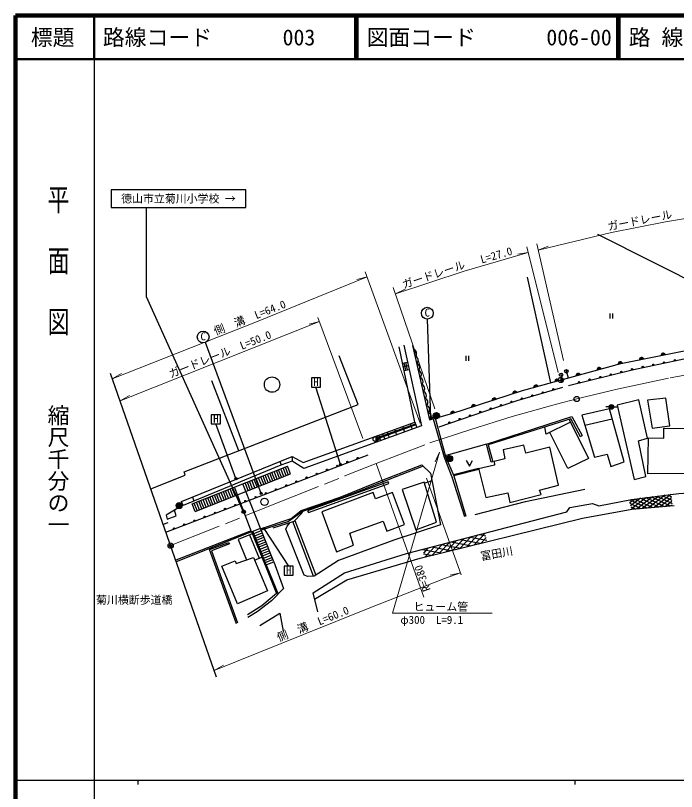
# Model space of a CAD drawing. Units: millimetres at full size, sheet at 1:1000; details may follow other scales. Extents: x 40000 to 680000, y 20000 to 380000.
# Drawn here: x 40000 to 191305, y 202409 to 380000 of the extents above; entities that cross this region are included whole.
import ezdxf
from ezdxf.enums import TextEntityAlignment as Align

# ---------------------------------------------------------------- set-up
doc = ezdxf.new("R2010")
doc.units = ezdxf.units.MM
doc.header["$LTSCALE"] = 1000
doc.header["$PDMODE"] = 32
doc.header["$PDSIZE"] = 500
doc.linetypes.add('CHAIN', pattern=[18.5, 12, -1.5, 3.5, -1.5])
for name, color, linetype, lineweight in [('M-BGD', 7, 'Continuous', 25), ('M-BGD-EXST', 7, 'Continuous', 25), ('M-BMK', 2, 'CHAIN', 13), ('M-BMK-OTRS', 5, 'Continuous', 25), ('M-BMK-SRVR', 3, 'Continuous', 25), ('M-STR-HTXT', 7, 'Continuous', 13), ('M-STR-STRC', 7, 'Continuous', 25), ('M-STR-STRD', 8, 'Continuous', 25), ('M-TTL', 2, 'Continuous', 140), ('M-TTL-BAND', 7, 'Continuous', 25), ('M-TTL-LINE', 7, 'Continuous', 50)]:
    doc.layers.add(name, color=color, linetype=linetype, lineweight=lineweight)
for name, color, linetype in [('M-BMK-HTXT', 7, 'Continuous'), ('M-OTRS', 6, 'Continuous'), ('M-TTL-TXT', 7, 'Continuous')]:
    doc.layers.add(name, color=color, linetype=linetype)
doc.styles.add('@ＭＳ ゴシック', font='')
doc.styles.add('ＭＳ ゴシック', font='')
doc.styles.get('@ＭＳ ゴシック').set_extended_font_data('@MS Gothic')
doc.styles.get('ＭＳ ゴシック').set_extended_font_data('MS Gothic')

msp = doc.modelspace()

# ---------------------------------------------------------------- hatches: boundary and pattern name
at = {"layer": 'M-BGD'}
for points in [[(188707, 302391, 0.82183), (187735, 302199)], [(178889, 300486, 0.82183), (177934, 300221)], [(183801, 301426, 0.82183), (182829, 301235)], [(174071, 299152, 0.82183), (173116, 298887)], [(164433, 296484, 0.82183), (163478, 296220)], [(164820, 295991, 0.41421), (165420, 296591, 0.41421), (164820, 297191)], [(169252, 297818, 0.82183), (168297, 297553)], [(159614, 295150, 0.82183), (158659, 294886)], [(154812, 293761, 0.82183), (153869, 293456)], [(150055, 292220, 0.82183), (149113, 291914)], [(145299, 290678, 0.82183), (144356, 290373)], [(175849, 290422, 1), (176949, 290422, 1)], [(135637, 288454, 1), (137037, 288407, 1)], [(140551, 289110, 0.82183), (139597, 288843)], [(122456, 282462, 0.41421), (123056, 283062, 0.41421), (122456, 283662)], [(138667, 278617, 1), (140066, 278570, 1)], [(76760, 267866, 1), (78159, 267820, 1)]]:
    msp.add_hatch(color=256, dxfattribs=at).paths.add_polyline_path(points)
at = {"layer": 'M-BGD-EXST'}
for points in [[(134877, 287831, 0.41421), (135216, 287731, 0.41421), (135316, 288070, 1)], [(114183, 277105, 0.41421), (114522, 277005, 0.41421), (114622, 277345, 1)], [(90233, 273890, 0.41421), (90572, 273790, 0.41421), (90672, 274130, 1)], [(96009, 270502, 0.41421), (96348, 270402, 0.41421), (96448, 270741, 1)], [(96617, 262448, 0.41421), (96956, 262348, 0.41421), (97056, 262687, 1)]]:
    msp.add_hatch(color=256, dxfattribs=at).paths.add_polyline_path(points)
at = {"layer": 'M-STR-STRC'}
msp.add_hatch(color=256, dxfattribs=at).paths.add_polyline_path([(92563, 266657, 0.41421), (92011, 266780, 0.41421), (91888, 266227, 1)])

# ---------------------------------------------------------------- linework, layer by layer
at = {"layer": 'M-BGD'}
for p, q in [((162551, 295963), (157220, 320109)), ((176018, 311783), (176018, 310665)), ((176684, 311783), (176684, 310665)), ((130851, 304472), (134782, 287492)), ((143060, 302125), (143060, 301007)), ((143727, 302125), (143727, 301007)), ((187735, 302199), (188707, 302391)), ((128587, 300433), (129742, 300688)), ((128919, 300506), (129296, 298797)), ((129298, 300590), (129675, 298881)), ((177934, 300221), (178889, 300486)), ((182829, 301235), (183801, 301426)), ((128754, 299635), (129918, 299891)), ((128946, 298720), (130119, 298979)), ((166010, 298956), (166488, 297053)), ((173116, 298887), (174071, 299152)), ((164777, 298153), (165136, 296678)), ((164820, 297191), (164820, 295991)), ((168297, 297553), (169252, 297818)), ((91102, 280387), (84944, 296430)), ((158659, 294886), (159614, 295150)), ((163478, 296220), (164433, 296484)), ((153869, 293456), (154812, 293761)), ((149113, 291914), (150055, 292220)), ((144356, 290373), (145299, 290678)), ((175849, 290422), (175099, 290422)), ((176949, 290422), (177699, 290422)), ((135637, 287732), (138119, 278956)), ((136089, 287859), (138461, 279064)), ((139597, 288843), (140551, 289110)), ((123225, 283550), (131561, 286553)), ((131646, 286317), (123312, 283307)), ((130369, 286568), (130823, 285308)), ((131418, 286948), (131873, 285687)), ((170337, 286258), (176614, 287660)), ((124034, 284275), (124532, 283041)), ((125094, 284659), (125546, 283407)), ((126771, 285266), (127223, 284011)), ((128553, 285911), (129006, 284654)), ((122456, 283662), (122456, 282462)), ((123087, 283932), (123537, 282683)), ((147839, 281918), (138064, 279152)), ((74442, 261725), (120697, 279480)), ((103329, 279079), (103331, 277970)), ((100512, 277935), (100842, 277133)), ((133583, 272988), (135347, 273586)), ((187227, 270025), (183559, 267219)), ((188618, 270199), (184866, 267329)), ((190009, 270374), (186172, 267438)), ((186802, 269972), (190296, 268303)), ((188051, 270128), (190230, 269087)), ((189311, 270286), (190165, 269866)), ((80477, 269804), (80853, 268893)), ((180577, 268520), (181804, 269346)), ((180604, 269166), (184513, 267299)), ((180612, 268409), (183171, 267187)), ((183053, 269503), (180807, 267784)), ((184444, 269677), (181031, 267065)), ((181804, 269346), (185854, 267411)), ((185836, 269851), (182252, 267110)), ((183053, 269503), (187196, 267524)), ((184303, 269659), (188537, 267636)), ((185552, 269816), (189879, 267749)), ((190186, 269618), (187479, 267548)), ((190256, 268782), (188786, 267657)), ((180888, 267524), (181830, 267074)), ((190326, 267945), (190092, 267767)), ((74876, 263862), (73824, 263494)), ((108222, 251690), (103472, 264171)), ((103945, 264448), (108743, 251934)), ((93908, 262072), (76680, 255325)), ((94007, 261805), (76794, 254999)), ((93553, 261125), (95751, 255780)), ((145846, 261116), (143371, 258487)), ((147473, 261539), (144969, 258879)), ((146218, 261212), (147648, 260940)), ((139337, 259423), (136978, 256918)), ((140964, 259846), (138576, 257310)), ((139687, 259514), (144114, 258669)), ((142591, 260269), (140174, 257703)), ((144219, 260692), (141772, 258095)), ((141864, 260080), (146364, 259222)), ((144041, 260646), (147901, 259910)), ((147749, 260527), (146567, 259271)), ((133155, 257815), (137363, 257013)), ((134455, 258154), (133358, 256988)), ((136083, 258577), (133782, 256134)), ((135332, 258382), (139613, 257565)), ((137710, 259000), (135380, 256526)), ((137509, 258948), (141863, 258117)), ((94711, 255352), (96380, 256039)), ((133408, 256786), (135113, 256460)), ((97381, 254283), (100111, 247580))]:
    msp.add_line(p, q, dxfattribs=at)
for points in [[(217061, 307152), (212849, 309573), (198348, 317271), (173331, 329906)], [(134782, 287492), (139871, 288920), (156071, 294169), (178567, 300396), (196096, 303844), (217541, 307228)], [(166601, 295331), (181197, 298907), (195538, 301931), (204338, 303447), (213424, 304961), (223310, 306566)], [(100731, 277087), (78341, 267857), (77983, 268792), (103329, 279079), (105811, 277677), (131418, 286948), (127800, 304181)], [(128891, 304549), (132964, 286080), (105997, 276362), (103331, 277970), (100731, 277087)], [(70951, 271712), (78861, 274821), (78642, 275575), (118454, 290948), (114051, 302079)], [(136998, 285869), (147221, 289400), (154820, 291859), (165288, 294932)], [(167063, 286906), (161460, 284167), (161153, 285791)], [(166749, 287533), (171197, 278635), (166459, 276299), (162334, 284594)], [(146061, 276067), (147672, 269697), (152672, 270749), (153150, 268525), (160303, 270366), (159944, 271394), (164298, 272494), (162289, 281179), (156787, 279864), (156333, 281705), (151668, 280629), (152003, 278573), (149587, 277952), (149635, 277091), (146015, 276254)], [(138119, 278956), (139876, 274405), (142756, 265333)], [(138461, 279064), (140341, 274650), (143082, 265439)], [(96102, 262557), (103111, 264900), (105369, 266724), (114339, 269779), (122384, 273073), (132978, 277179)], [(132978, 277179), (135031, 275251), (137265, 263466), (126575, 259927), (113956, 255262), (108375, 251698), (106939, 251624), (106078, 251922), (101843, 262480), (102149, 263137), (102842, 263970)], [(143174, 278185), (143890, 276890), (144606, 278185)], [(133332, 276847), (114785, 269629), (105692, 266461), (102499, 264224), (96227, 262240)], [(140223, 274927), (145968, 276441), (146061, 276067), (140341, 274650)], [(109196, 243554), (108112, 247885), (115314, 252488), (129527, 256872), (166237, 266418), (166907, 267371), (172042, 268311), (173546, 267807), (181045, 269251), (191817, 270600), (203952, 271456)], [(145223, 265814), (156721, 268796), (170325, 271571)], [(78316, 267922), (74467, 265619), (74743, 264730), (76798, 265481), (76391, 266771)], [(98987, 262742), (103770, 264266), (105502, 266060), (105739, 266477)], [(108478, 246423), (115850, 250810), (132597, 255843), (169817, 264978), (181049, 267009), (190783, 267825)], [(94185, 261375), (90964, 260099), (92900, 255436)], [(90590, 240794), (84378, 257764), (88825, 259379)], [(88825, 259379), (88958, 259076), (84863, 257518), (90816, 241033)], [(97141, 254188), (99709, 247702), (96354, 244885), (93070, 242857)], [(99102, 254962), (101380, 248895), (98607, 246021), (95330, 243507), (93158, 242243)], [(95956, 240399), (100533, 243219), (101296, 239122)]]:
    msp.add_lwpolyline(points, dxfattribs=at)
for points in [[(177757, 290802), (181624, 273832), (184310, 274503), (182574, 282696), (184681, 283297), (182712, 292032)], [(184693, 291977), (185731, 285588), (189807, 286114), (188875, 292461)], [(169643, 288550), (172566, 278897), (175406, 279590), (176294, 276816), (179327, 277849), (175971, 289983)], [(149271, 277870), (148893, 277755), (147839, 281918), (167383, 288224), (169678, 283849), (169340, 283575), (167154, 287659), (148206, 281762)], [(184885, 283345), (188423, 283284), (188386, 285551), (198830, 285433), (198848, 279063), (199719, 279012), (199582, 275173), (184780, 275087)], [(107053, 266239), (125446, 272886), (125269, 273297), (106847, 266612)], [(133509, 273222), (128518, 271559), (131643, 262296), (136405, 264068)], [(110089, 266406), (113482, 257270), (117341, 258761), (116542, 261548), (124127, 264308), (124986, 261973), (129041, 263480), (126282, 270823), (122394, 269377), (121866, 270838)], [(90525, 254586), (94441, 255987), (97710, 248300), (90844, 245352), (87266, 253949), (90308, 255231)]]:
    msp.add_lwpolyline(points, close=True, dxfattribs=at)
for centre, radius in [((186027, 300079), 150), ((188473, 300594), 150), ((190919, 301110), 150), ((166108, 298568), 400), ((178706, 298451), 150), ((181135, 299046), 150), ((183581, 299563), 150), ((98719, 295527), 1760), ((164820, 296591), 600), ((164874, 297765), 400), ((171422, 296667), 150), ((173850, 297261), 150), ((176278, 297856), 150), ((168994, 296072), 150), ((158319, 293043), 150), ((160717, 293747), 150), ((163116, 294451), 150), ((153532, 291600), 150), ((155920, 292338), 150), ((148775, 290060), 150), ((151153, 290830), 150), ((176399, 290422), 550), ((136337, 288430), 700), ((141675, 287643), 150), ((144038, 288459), 150), ((146401, 289276), 150), ((139312, 286827), 150), ((122456, 283062), 600), ((118309, 278724), 150), ((139366, 278594), 700), ((113641, 276932), 150), ((115975, 277828), 150), ((108973, 275140), 150), ((111307, 276036), 150), ((104305, 273349), 150), ((106639, 274245), 150), ((101971, 272453), 150), ((97303, 270661), 150), ((99637, 271557), 150), ((77459, 267843), 700), ((92635, 268869), 150), ((94969, 269765), 150), ((97000, 268699), 833), ((87967, 267078), 150), ((90301, 267973), 150), ((83299, 265286), 150), ((85633, 266182), 150), ((78632, 263494), 150), ((80965, 264390), 150), ((76298, 262598), 150)]:
    msp.add_circle(centre, radius, dxfattribs=at)
for centre, radius, start, end in [((130927, 302691), 886, 304.75283, 81.32097), ((131299, 301083), 886, 304.75283, 81.32097), ((188240, 302199), 505, 22.29726, 179.95545), ((131671, 299476), 886, 304.75283, 81.32097), ((178438, 300259), 505, 26.64366, 184.30185), ((183334, 301234), 505, 22.29726, 179.95545), ((132043, 297868), 886, 304.75283, 81.32097), ((173619, 298925), 505, 26.64366, 184.30185), ((132415, 296261), 886, 304.75283, 81.32097), ((163982, 296257), 505, 26.64366, 184.30185), ((168800, 297591), 505, 26.64366, 184.30185), ((132788, 294654), 886, 304.75283, 81.32097), ((159163, 294924), 505, 26.64366, 184.30185), ((133160, 293046), 886, 304.75283, 81.32097), ((154371, 293515), 505, 29.12622, 186.78441), ((133532, 291439), 886, 304.75283, 81.32097), ((149614, 291974), 505, 29.12622, 186.78441), ((133904, 289831), 886, 304.75283, 81.32097), ((144858, 290433), 505, 29.12622, 186.78441), ((134276, 288224), 886, 304.75283, 81.32097), ((140100, 288882), 505, 26.83631, 184.4945)]:
    msp.add_arc(centre, radius, start, end, dxfattribs=at)
at = {"layer": 'M-BGD-EXST'}
for p, q in [((135096, 287950), (134275, 310515)), ((96228, 270621), (83458, 305177)), ((109819, 297057), (107719, 297057)), ((107719, 297057), (107719, 294957)), ((109819, 294957), (109819, 297057)), ((107719, 294957), (109819, 294957)), ((114403, 277225), (108769, 294957)), ((86898, 288647), (84798, 288647)), ((84798, 288647), (84798, 286547)), ((86898, 286547), (86898, 288647)), ((84798, 286547), (86898, 286547)), ((90452, 274010), (85848, 286547)), ((96837, 262567), (102517, 253995)), ((103567, 253995), (101467, 253995)), ((101467, 253995), (101467, 251895)), ((103567, 251895), (103567, 253995)), ((101467, 251895), (103567, 251895))]:
    msp.add_line(p, q, dxfattribs=at)
for centre, radius in [((134251, 311865), 1350), ((82952, 306428), 1350), ((135096, 287950), 250), ((114403, 277225), 250), ((90452, 274010), 250), ((96228, 270621), 250), ((96837, 262567), 250)]:
    msp.add_circle(centre, radius, dxfattribs=at)
at = {"layer": 'M-BMK'}
msp.add_lwpolyline([(75507, 258679), (98219, 267753), (115411, 274615), (122522, 277441), (134873, 282172), (144231, 285283), (153722, 288255), (163855, 291027), (168463, 292241), (177732, 294517), (189857, 297078), (200830, 299108), (211567, 300642), (223063, 301990), (236907, 303086), (255522, 303814), (267632, 304025), (280439, 303554), (295830, 302378), (305976, 301159), (323854, 299158), (350488, 296104), (366940, 294183)], dxfattribs=at)
at = {"layer": 'M-BMK-OTRS'}
msp.add_line((86021, 228607), (61736, 298069), dxfattribs=at)
at = {"layer": 'M-BMK-SRVR'}
for centre in [(168463, 292241), (75507, 258679)]:
    msp.add_circle(centre, 600, dxfattribs=at)
at = {"layer": 'M-OTRS'}
msp.add_point((75507, 258679), dxfattribs=at)
at = {"layer": 'M-STR-HTXT'}
for p, q in [((164229, 298309), (157059, 327066)), ((165443, 301063), (159340, 327727)), ((159660, 326330), (161945, 327228)), ((157386, 325751), (154956, 325402)), ((120477, 320179), (118096, 319581)), ((132661, 286721), (120054, 321342)), ((135956, 290009), (126467, 317775)), ((126982, 316269), (129181, 317360)), ((119468, 283207), (109233, 310859)), ((109572, 309943), (63924, 291811)), ((109572, 309943), (107186, 309363)), ((62156, 296866), (64292, 298077)), ((63924, 291811), (66057, 293026)), ((137072, 280068), (136059, 277831)), ((133457, 246848), (122522, 277441)), ((142041, 251963), (134056, 274149)), ((141872, 252435), (139468, 251933)), ((85495, 230113), (87622, 231338))]:
    msp.add_line(p, q, dxfattribs=at)
for points in [[(159660, 326330), (176448, 330347), (188819, 332780), (200298, 334652), (212861, 336350), (221069, 337296)], [(126982, 316269), (142708, 321495), (157386, 325751)], [(62156, 296866), (95182, 309914), (120477, 320179)], [(149090, 243207), (126263, 243231), (137072, 280068)], [(85495, 230113), (105894, 238328), (121080, 244409), (138235, 251126), (141872, 252435)]]:
    msp.add_lwpolyline(points, dxfattribs=at)
at = {"layer": 'M-STR-STRC'}
for p, q in [((92720, 340120), (61869, 340120)), ((61869, 340120), (61869, 336053)), ((92720, 336053), (92720, 340120)), ((61869, 336053), (92720, 336053))]:
    msp.add_line(p, q, dxfattribs=at)
msp.add_lwpolyline([(92226, 266442), (69990, 315622), (69990, 336053)], dxfattribs=at)
msp.add_circle((92226, 266442), 400, dxfattribs=at)
at = {"layer": 'M-STR-STRD'}
for p, q in [((80413, 268218), (102281, 276856)), ((99380, 273721), (98700, 275441)), ((99891, 273923), (99212, 275643)), ((100403, 274125), (99723, 275845)), ((100914, 274327), (100235, 276047)), ((101426, 274529), (100746, 276250)), ((101937, 274731), (101258, 276452)), ((102449, 274933), (101769, 276654)), ((102961, 275135), (102281, 276856)), ((81093, 266497), (102961, 275135)), ((94776, 271902), (94096, 273623)), ((95288, 272104), (94608, 273825)), ((95799, 272306), (95119, 274027)), ((96311, 272508), (95631, 274229)), ((96822, 272710), (96142, 274431)), ((97334, 272912), (96654, 274633)), ((97845, 273114), (97166, 274835)), ((98357, 273317), (97677, 275037)), ((98868, 273519), (98189, 275239)), ((90301, 270134), (89621, 271855)), ((90812, 270336), (90133, 272057)), ((99102, 254962), (92050, 272814)), ((93241, 271296), (92562, 273016)), ((93753, 271498), (93073, 273219)), ((94264, 271700), (93585, 273421)), ((85697, 268316), (85017, 270036)), ((86208, 268518), (85529, 270238)), ((86720, 268720), (86040, 270440)), ((87231, 268922), (86552, 270642)), ((87743, 269124), (87063, 270844)), ((88255, 269326), (87575, 271047)), ((88766, 269528), (88086, 271249)), ((89278, 269730), (88598, 271451)), ((89789, 269932), (89109, 271653)), ((94002, 261818), (90816, 270338)), ((81093, 266497), (80413, 268218)), ((81605, 266699), (80925, 268420)), ((82116, 266901), (81436, 268622)), ((82628, 267103), (81948, 268824)), ((83139, 267305), (82459, 269026)), ((83651, 267507), (82971, 269228)), ((84162, 267709), (83483, 269430)), ((84674, 267911), (83994, 269632)), ((85185, 268114), (84506, 269834)), ((94002, 261818), (96071, 262635)), ((94002, 261818), (97141, 254188)), ((97381, 254283), (94350, 261956)), ((94553, 261444), (96273, 262124)), ((94755, 260933), (96475, 261612)), ((94957, 260421), (96677, 261101)), ((95159, 259910), (96879, 260589)), ((95361, 259398), (97081, 260078)), ((95563, 258887), (97283, 259566)), ((95765, 258375), (97486, 259055)), ((95967, 257863), (97688, 258543)), ((96169, 257352), (97890, 258032)), ((96371, 256840), (98092, 257520)), ((96573, 256329), (98294, 257009)), ((96775, 255817), (98496, 256497)), ((96977, 255306), (98698, 255985)), ((97141, 254188), (99102, 254962)), ((97179, 254794), (98900, 255474))]:
    msp.add_line(p, q, dxfattribs=at)
at = {"layer": 'M-TTL'}
for p, q in [((40000, 380000), (40000, 20000)), ((680000, 380000), (40000, 380000))]:
    msp.add_line(p, q, dxfattribs=at)
at = {"layer": 'M-TTL-BAND'}
for p, q in [((58000, 370000), (58000, 20000)), ((40000, 205000), (579000, 205000)), ((68000, 205000), (68000, 204000)), ((168000, 205000), (168000, 204000))]:
    msp.add_line(p, q, dxfattribs=at)
at = {"layer": 'M-TTL-LINE'}
for p, q in [((58000, 380000), (58000, 370000)), ((117750, 380000), (117750, 370000)), ((118250, 380000), (118250, 370000)), ((177750, 380000), (177750, 370000)), ((178250, 380000), (178250, 370000)), ((40000, 370000), (680000, 370000))]:
    msp.add_line(p, q, dxfattribs=at)

# ---------------------------------------------------------------- texts
at = {"layer": 'M-BGD-EXST', "style": 'ＭＳ ゴシック'}
for p in [(133596, 310572), (82297, 305136)]:
    msp.add_text('C', height=1833, rotation=358.508, dxfattribs=at).set_placement(p, align=Align.BOTTOM_LEFT)
for p in [(108172, 294649), (85250, 286239), (101919, 251587)]:
    msp.add_text('H', height=1833, dxfattribs=at).set_placement(p, align=Align.BOTTOM_LEFT)
at = {"layer": 'M-BMK-HTXT', "style": 'ＭＳ ゴシック'}
msp.add_text('富田川', height=1833, rotation=10, dxfattribs=at).set_placement((150146, 256857), align=Align.MIDDLE_CENTER)
msp.add_text('菊川横断歩道橋', height=1833, dxfattribs=at).set_placement((67170, 246250), align=Align.MIDDLE_CENTER)
at = {"layer": 'M-STR-HTXT', "style": 'ＭＳ ゴシック'}
for s, rotation, p in [('ガードレール', 11.127, (175836, 330227)), ('L=27.0', 16.169, (146866, 322701)), ('ガードレール', 18.382, (129034, 316951)), ('側\u3000溝\u3000L=64.0', 21.557, (86031, 306298)), ('ガードレール\u3000L=50.0', 21.664, (75738, 296503)), ('R=380', 109.669, (135558, 248758)), ('ヒューム管', 359.942, (131098, 243226)), ('側\u3000溝\u3000L=60.0', 21.822, (100498, 236167)), ('φ300\u3000L=9.1', 359.942, (128098, 240226))]:
    msp.add_text(s, height=1833, rotation=rotation, dxfattribs=at).set_placement(p, align=Align.BOTTOM_LEFT)
at = {"layer": 'M-STR-STRC', "style": 'ＭＳ ゴシック'}
msp.add_text('徳山市立菊川小学校 →', height=1833, dxfattribs=at).set_placement((77294, 338087), align=Align.MIDDLE_CENTER)
at = {"layer": 'M-TTL-BAND', "style": '@ＭＳ ゴシック', "width": 1.4}
msp.add_text('平  面  図', height=3666, rotation=270, dxfattribs=at).set_placement((49777, 306475), align=Align.MIDDLE_RIGHT)
at = {"layer": 'M-TTL-BAND', "style": '@ＭＳ ゴシック'}
msp.add_text('縮尺千分の一', height=3666, rotation=270, dxfattribs=at).set_placement((49777, 261030), align=Align.MIDDLE_RIGHT)
at = {"layer": 'M-TTL-TXT', "style": 'ＭＳ ゴシック'}
msp.add_text('標題', height=3666, dxfattribs=at).set_placement((48500, 375000), align=Align.MIDDLE_CENTER)
for s, p in [('路線コード', (60000, 375000)), ('003', (101142, 375000)), ('図面コード', (120380, 375000)), ('006-00', (161521, 375000)), ('路 線 名', (180380, 375000))]:
    msp.add_text(s, height=3666, dxfattribs=at).set_placement(p, align=Align.MIDDLE_LEFT)

doc.saveas('drawing.dxf')
